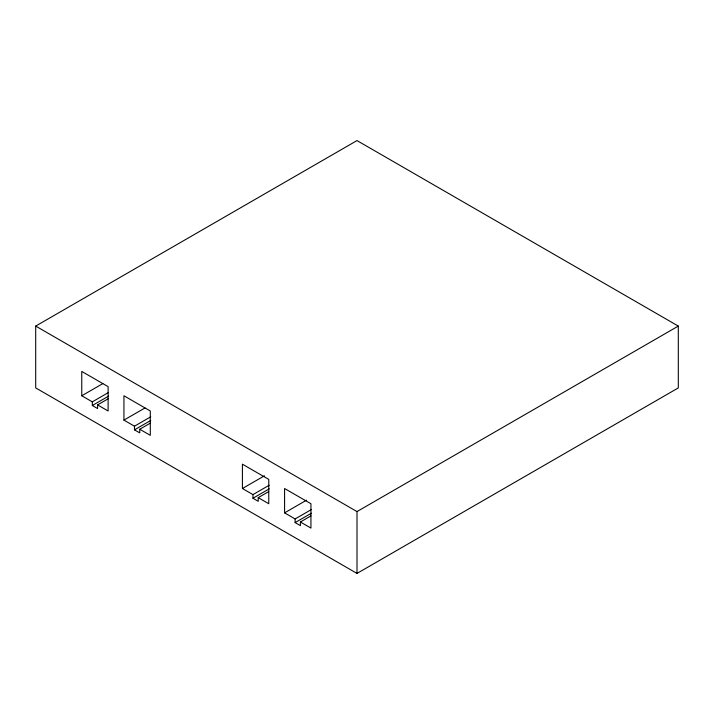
<?xml version="1.0" encoding="UTF-8"?>
<svg xmlns="http://www.w3.org/2000/svg" width="714" height="714" viewBox="0 0 714 714"><rect width="100%" height="100%" fill="white"/><g stroke="black" fill="none" stroke-linecap="round" stroke-linejoin="round"><path stroke-width="1.07" d="M35.7 326.084L357 140.578L678.3 326.084L678.3 387.916L357 573.422L35.7 387.916L35.7 326.084L357 511.581L678.3 326.084M108.582 392.459L92.311 401.857L92.311 405.507L97.577 408.551L97.577 404.9L108.117 410.987L108.117 386.64L81.762 371.423L81.762 395.77L102.825 383.614M92.311 405.507L108.582 396.109M97.577 404.9L108.109 398.823M150.743 416.806L134.473 426.196L134.473 429.846L139.739 432.889L139.739 429.239L150.288 435.326L150.288 410.978L123.933 395.77L123.933 420.109L144.987 407.953M134.473 429.846L150.743 420.457M139.739 429.239L150.27 423.161M269.232 485.208L252.961 494.606L252.961 498.256L258.227 501.299L258.227 497.649L268.767 503.736L268.767 479.389L242.412 464.171L242.412 488.519L264.43 475.81M252.961 498.256L269.232 488.858M258.227 497.649L268.759 491.571M311.393 509.555L295.123 518.944L295.123 522.603L300.389 525.647L300.389 521.988L310.938 528.074L310.938 503.736L284.583 488.519L284.583 512.866L306.592 500.148M295.123 522.603L311.393 513.205M300.389 521.988L310.92 515.91M81.762 395.77L92.311 401.857M123.933 420.109L134.473 426.196M242.412 488.519L252.961 494.606M284.583 512.866L295.123 518.944M357 511.581L357 573.422"/></g></svg>
